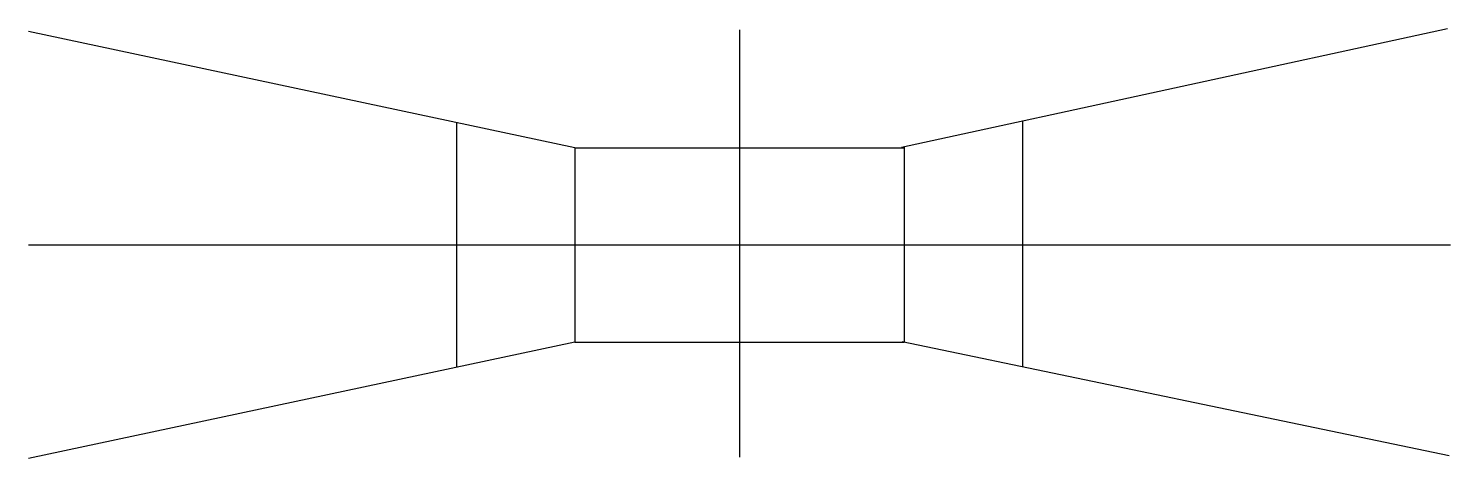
# Model space of a CAD drawing. Header units: inches. Extents: x 3392233653 to 3392276853, y 3048528839 to 3048541901.
import ezdxf

# ---------------------------------------------------------------- set-up
doc = ezdxf.new("R2010")
doc.units = ezdxf.units.IN
doc.header["$MEASUREMENT"] = 0
doc.layers.add('Revit_Import', color=130, linetype='Continuous')

msp = doc.modelspace()

# ---------------------------------------------------------------- linework, layer by layer
at = {"layer": 'Revit_Import'}
for p, q in [((3392250252.785119, 3048538275.686713), (3392233652.785118, 3048541812.408936)), ((3392255252.785118, 3048541856.73716), (3392255252.785119, 3048528883.292714)), ((3392260174.963713, 3048538296.049331), (3392276760.307595, 3048541900.875599)), ((3392246652.785118, 3048539042.686713), (3392246652.785119, 3048531608.686711)), ((3392263852.785119, 3048539095.424208), (3392263852.785119, 3048531633.341327)), ((3392250252.785118, 3048538275.686713), (3392260252.785118, 3048538275.686712)), ((3392250252.785119, 3048538275.686713), (3392250252.785119, 3048532375.686712)), ((3392260252.785118, 3048538312.963822), (3392260252.785119, 3048532375.686712)), ((3392233652.785118, 3048535325.686713), (3392276852.785118, 3048535325.686712)), ((3392250252.785119, 3048532375.686712), (3392233652.785119, 3048528838.964489)), ((3392250252.785118, 3048532375.686712), (3392260252.785118, 3048532375.686712)), ((3392260199.179956, 3048532396.099028), (3392276813.556422, 3048528927.540431))]:
    msp.add_line(p, q, dxfattribs=at)

doc.saveas('drawing.dxf')
